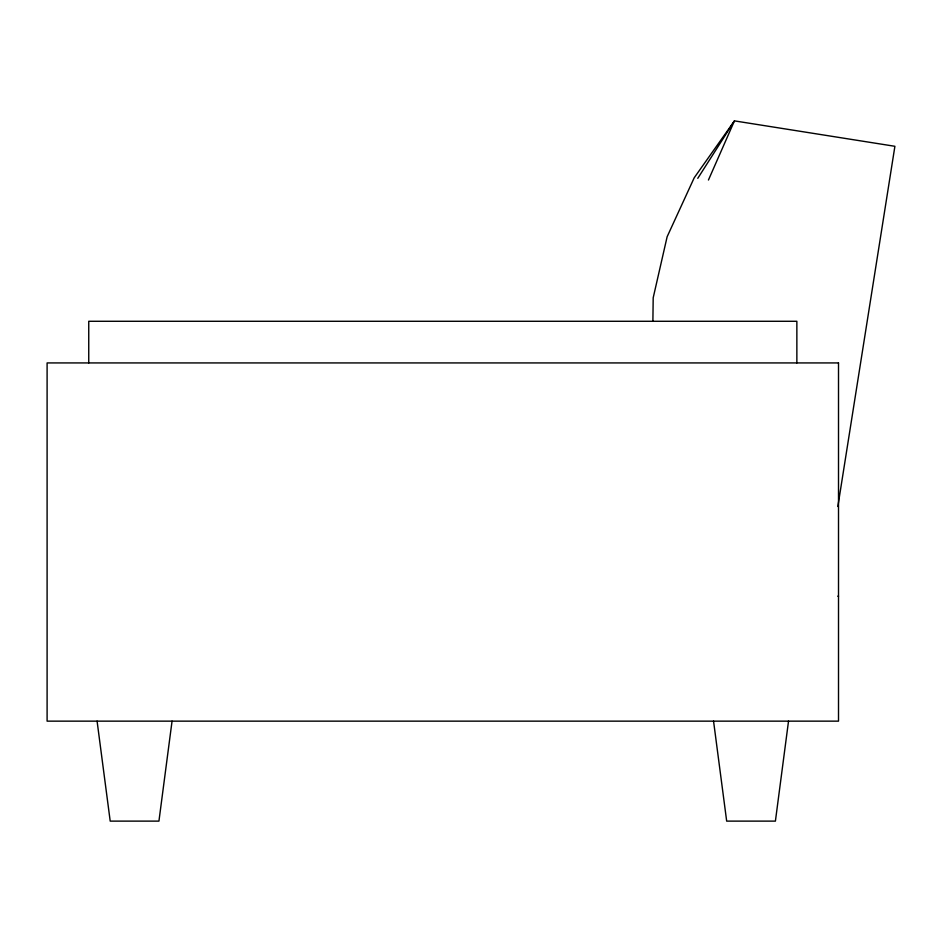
<?xml version="1.0" encoding="UTF-8"?>
<svg xmlns="http://www.w3.org/2000/svg" width="942" height="942" viewBox="0 0 942 942"><rect width="100%" height="100%" fill="white"/><g stroke="black" fill="none" stroke-linecap="round" stroke-linejoin="round"><path stroke-width="1.41" d="M652.888 321.281L653.195 297.79L667.136 236.736L694.219 177.767L734.454 120.882L894.9 146.293L837.85 506.513M172.056 721.148L158.939 821.118L110.202 821.118L97.085 721.148M788.525 721.148L775.407 821.118L726.671 821.118L713.553 721.148M708.443 180.028L734.454 120.882L697.775 178.332M837.803 596.192L838.51 596.192M796.861 362.929L796.861 321.281L88.748 321.281L88.748 362.929M838.51 362.929L47.1 362.929L47.1 721.148L838.51 721.148L838.51 362.929"/></g></svg>
